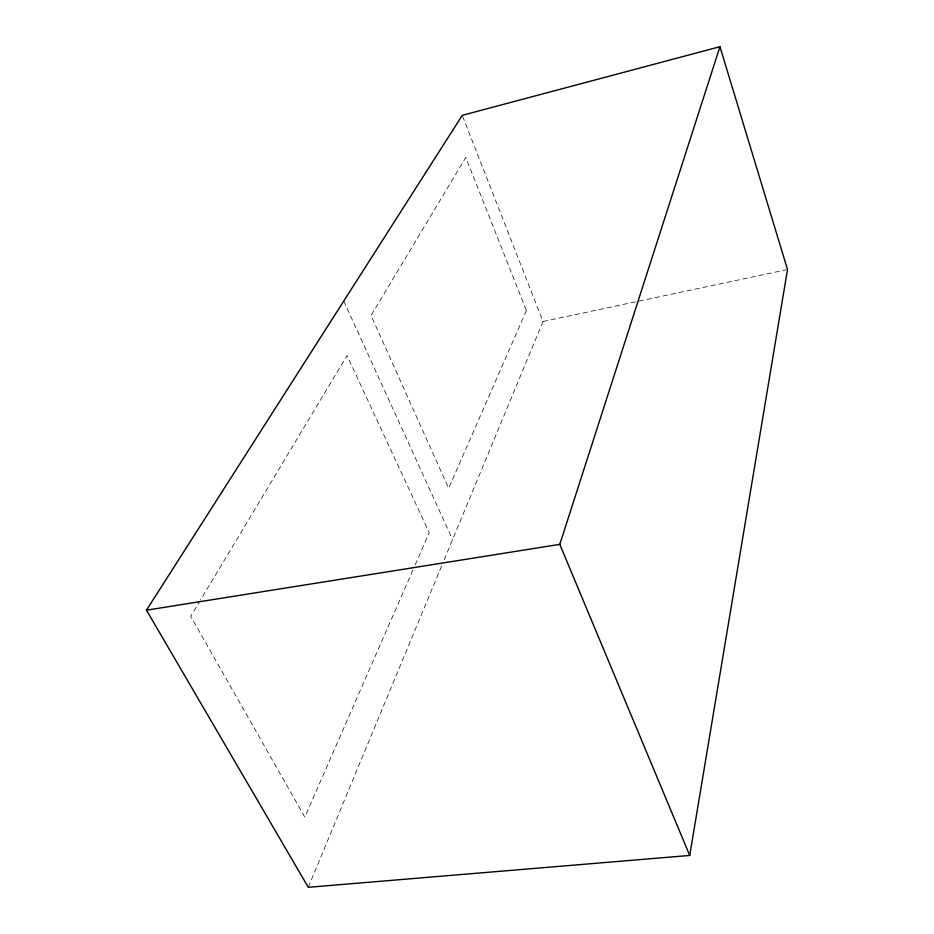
<?xml version="1.0" encoding="UTF-8"?>
<svg xmlns="http://www.w3.org/2000/svg" width="934" height="934" viewBox="0 0 934 934"><rect width="100%" height="100%" fill="white"/><g stroke="black" fill="none" stroke-linecap="round" stroke-linejoin="round"><path stroke-width="0.7" stroke-dasharray="4.67 3.5" d="M308.29 887.3L441.945 565.152M444.187 559.758L543.028 321.506L462.272 115.337M412.863 570.137L304.834 817.122L190.699 616.37L199.678 601.403M415.198 564.79L429.22 532.754L347.051 355.574L200.425 600.153M543.028 321.506L786.089 269.844M343.759 301.052L452.57 539.537M526.402 310.555L448.67 488.284L371.055 315.529L465.797 157.484L526.402 310.555"/><path stroke-width="1.4" d="M689.724 855.451L787.514 269.541L719.951 46.7L462.272 115.337L146.486 610.182L308.29 887.3L689.724 855.451L559.793 544.359L719.951 46.7M146.486 610.182L559.793 544.359"/></g></svg>
